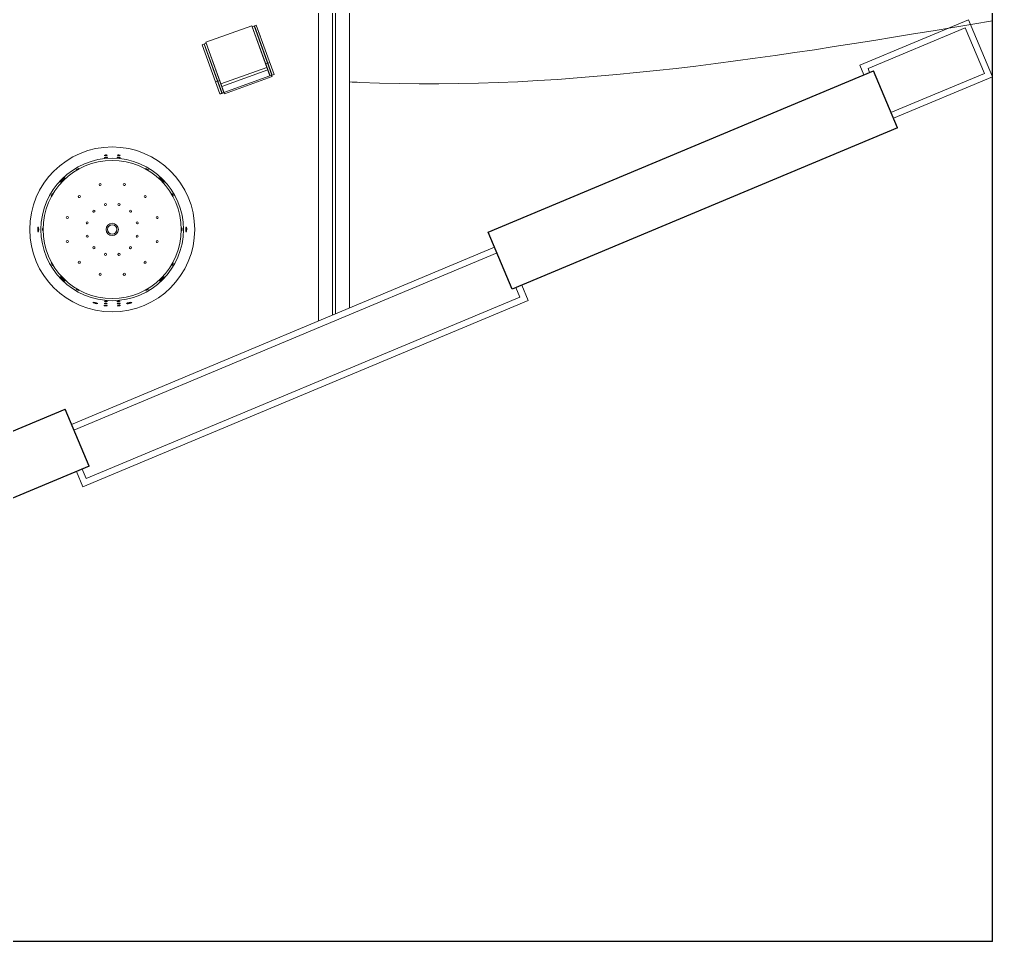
# Model space of a CAD drawing. Header units: millimetres. Extents: x 3468 to 20390, y -976 to 7887.
# Drawn here: x 10110 to 11054, y 5156 to 6050 of the extents above; entities that cross this region are included whole.
import ezdxf

# ---------------------------------------------------------------- set-up
doc = ezdxf.new("R2010")
doc.units = ezdxf.units.MM
for name, color, linetype, lineweight in [('A-FURN', 9, 'Continuous', 13), ('curve di livello', 6, 'Continuous', 9), ('MURO', 1, 'Continuous', 25), ('vetro', 140, 'Continuous', 15), ('Wall', 7, 'Continuous', 20)]:
    doc.layers.add(name, color=color, linetype=linetype, lineweight=lineweight)

msp = doc.modelspace()

# ---------------------------------------------------------------- linework, layer by layer
for p, q in [((11053.76, 6048.66), (11053.76, 6230.46)), ((11053.76, 5155.71), (11053.76, 6048.66)), ((11053.76, 5155.71), (9053.76, 5155.71))]:
    msp.add_line(p, q)
at = {"layer": 'A-FURN', "lineweight": 20}
for p, q in [((10335.54, 6043.9), (10291, 6027.87)), ((10353.04, 5995.28), (10335.54, 6043.9)), ((10339.84, 6044.3), (10336, 6042.92)), ((10336, 6042.92), (10353.19, 5995.17)), ((10337.87, 6043.59), (10355.06, 5995.85)), ((10337.97, 6043.63), (10355.16, 5995.88)), ((10339.84, 6044.3), (10343.84, 6033.2)), ((10339.84, 6044.3), (10357.03, 5996.55)), ((10291.27, 6026.82), (10287.43, 6025.44)), ((10287.43, 6025.44), (10304.63, 5977.65)), ((10289.3, 6026.11), (10306.49, 5978.36)), ((10289.4, 6026.14), (10306.6, 5978.36)), ((10291, 6027.87), (10308.51, 5979.25)), ((10291.27, 6026.82), (10308.9, 5977.86)), ((10305.48, 5987.35), (10350.11, 6003.42)), ((10350.11, 6003.42), (10305.48, 5987.35)), ((10352.92, 6008.27), (10348.89, 6006.81)), ((10350.99, 6000.98), (10306.35, 5984.92)), ((10308.51, 5979.25), (10353.04, 5995.28)), ((10308.9, 5977.86), (10355.17, 5994.51)), ((10353.19, 5995.17), (10355.06, 5995.85)), ((10355.17, 5994.51), (10354.73, 5995.73)), ((10355.16, 5995.88), (10357.03, 5996.55)), ((10304.35, 5990.78), (10300.42, 5989.36)), ((10304.62, 5977.69), (10306.49, 5978.36)), ((10305.31, 5977.85), (10304.63, 5977.65)), ((10306.14, 5978.17), (10305.31, 5977.85)), ((10306.49, 5978.36), (10306.14, 5978.17)), ((10306.59, 5978.4), (10308.46, 5979.07)), ((10307.28, 5978.56), (10306.6, 5978.36)), ((10308.11, 5978.88), (10307.28, 5978.56)), ((10308.46, 5979.07), (10308.11, 5978.88))]:
    msp.add_line(p, q, dxfattribs=at)
at = {"layer": 'A-FURN'}
for p, q in [((10193.98, 5916.61), (10193.98, 5916.62)), ((10206.38, 5916.61), (10206.38, 5916.62))]:
    msp.add_line(p, q, dxfattribs=at)
for radius in [80, 69.1, 67, 6, 4.5]:
    msp.add_circle((10200.14, 5846.29), radius, dxfattribs=at)
for points in [[(10193.7, 5918.49), (10193.57, 5918.5), (10192.36, 5918.32), (10192.34, 5918.07)], [(10192.34, 5918.07), (10192.39, 5917.7), (10195.34, 5917.96), (10195.33, 5918.33)], [(10192.71, 5916.1), (10192.71, 5916.1), (10192.65, 5916.07), (10192.65, 5916.07)], [(10193.89, 5916.36), (10193.54, 5916.33), (10193.05, 5916.24), (10192.71, 5916.1)], [(10193.08, 5918.4), (10193.58, 5918.4), (10194.05, 5918.44), (10194.54, 5918.52)], [(10193.27, 5916.27), (10193.75, 5916.26), (10194.26, 5916.31), (10194.73, 5916.4)], [(10195.33, 5918.33), (10195.26, 5918.6), (10193.88, 5918.52), (10193.7, 5918.49)], [(10195.23, 5916.35), (10194.83, 5916.42), (10194.3, 5916.42), (10193.89, 5916.36)], [(10195.34, 5916.32), (10195.34, 5916.32), (10195.23, 5916.35), (10195.23, 5916.35)], [(10195.29, 5916.02), (10195.36, 5916.05), (10195.51, 5916.1), (10195.52, 5916.19)], [(10195.4, 5916.3), (10195.4, 5916.3), (10195.34, 5916.32), (10195.34, 5916.32)], [(10195.45, 5916.27), (10195.45, 5916.27), (10195.4, 5916.3), (10195.4, 5916.3)], [(10195.49, 5916.25), (10195.49, 5916.25), (10195.45, 5916.27), (10195.45, 5916.27)], [(10195.52, 5916.19), (10195.52, 5916.19), (10195.49, 5916.25), (10195.49, 5916.25)], [(10204.86, 5916.25), (10204.86, 5916.25), (10204.83, 5916.19), (10204.83, 5916.19)], [(10204.83, 5916.19), (10204.85, 5916.1), (10204.99, 5916.05), (10205.06, 5916.02)], [(10204.9, 5916.27), (10204.9, 5916.27), (10204.86, 5916.25), (10204.86, 5916.25)], [(10204.95, 5916.3), (10204.95, 5916.3), (10204.9, 5916.27), (10204.9, 5916.27)], [(10205.02, 5916.32), (10205.02, 5916.32), (10204.95, 5916.3), (10204.95, 5916.3)], [(10205.02, 5918.33), (10205.01, 5917.96), (10207.96, 5917.7), (10208.01, 5918.07)], [(10206.65, 5918.49), (10206.48, 5918.52), (10205.1, 5918.6), (10205.02, 5918.33)], [(10205.12, 5916.35), (10205.12, 5916.35), (10205.02, 5916.32), (10205.02, 5916.32)], [(10206.46, 5916.36), (10206.06, 5916.42), (10205.53, 5916.42), (10205.12, 5916.35)], [(10205.62, 5916.4), (10206.09, 5916.31), (10206.6, 5916.26), (10207.08, 5916.27)], [(10205.81, 5918.52), (10206.31, 5918.44), (10206.77, 5918.4), (10207.27, 5918.4)], [(10207.64, 5916.1), (10207.31, 5916.24), (10206.82, 5916.33), (10206.46, 5916.36)], [(10208.01, 5918.07), (10207.99, 5918.32), (10206.79, 5918.5), (10206.65, 5918.49)], [(10207.7, 5916.07), (10207.7, 5916.07), (10207.64, 5916.1), (10207.64, 5916.1)], [(10192.54, 5915.98), (10192.54, 5915.98), (10192.52, 5915.94), (10192.52, 5915.94)], [(10192.52, 5915.94), (10192.52, 5915.94), (10192.52, 5915.94), (10192.52, 5915.94)], [(10192.52, 5915.94), (10192.55, 5915.86), (10192.64, 5915.84), (10192.7, 5915.82)], [(10192.56, 5916.01), (10192.56, 5916.01), (10192.54, 5915.98), (10192.54, 5915.98)], [(10192.6, 5916.04), (10192.6, 5916.04), (10192.56, 5916.01), (10192.56, 5916.01)], [(10192.65, 5916.07), (10192.65, 5916.07), (10192.6, 5916.04), (10192.6, 5916.04)], [(10192.7, 5915.82), (10193.11, 5915.74), (10193.53, 5915.75), (10193.94, 5915.79)], [(10193.94, 5915.79), (10194.37, 5915.82), (10194.88, 5915.87), (10195.29, 5916.02)], [(10205.06, 5916.02), (10205.47, 5915.87), (10205.98, 5915.82), (10206.42, 5915.79)], [(10206.42, 5915.79), (10206.83, 5915.75), (10207.24, 5915.74), (10207.65, 5915.82)], [(10207.65, 5915.82), (10207.71, 5915.84), (10207.8, 5915.86), (10207.83, 5915.94)], [(10207.75, 5916.04), (10207.75, 5916.04), (10207.7, 5916.07), (10207.7, 5916.07)], [(10207.79, 5916.01), (10207.79, 5916.01), (10207.75, 5916.04), (10207.75, 5916.04)], [(10207.81, 5915.98), (10207.81, 5915.98), (10207.79, 5916.01), (10207.79, 5916.01)], [(10207.83, 5915.94), (10207.83, 5915.94), (10207.81, 5915.98), (10207.81, 5915.98)], [(10207.83, 5915.94), (10207.83, 5915.94), (10207.83, 5915.94), (10207.83, 5915.94)], [(10165.27, 5904.07), (10165.22, 5904), (10165.13, 5903.93), (10165.16, 5903.84)], [(10165.16, 5903.84), (10165.39, 5903.54), (10167.9, 5905), (10167.76, 5905.34)], [(10166.22, 5904.8), (10165.93, 5904.62), (10165.49, 5904.34), (10165.27, 5904.07)], [(10165.69, 5904.46), (10166.14, 5904.66), (10166.56, 5904.9), (10166.96, 5905.19)], [(10167.76, 5905.34), (10167.6, 5905.56), (10166.34, 5904.9), (10166.22, 5904.8)], [(10232.59, 5905.34), (10232.45, 5905), (10234.96, 5903.54), (10235.19, 5903.84)], [(10234.13, 5904.8), (10234.01, 5904.9), (10232.75, 5905.56), (10232.59, 5905.34)], [(10233.39, 5905.19), (10233.79, 5904.9), (10234.21, 5904.66), (10234.66, 5904.46)], [(10235.08, 5904.07), (10234.87, 5904.34), (10234.43, 5904.62), (10234.13, 5904.8)], [(10235.19, 5903.84), (10235.22, 5903.93), (10235.13, 5904), (10235.08, 5904.07)], [(10149.77, 5892.37), (10149.77, 5892.31), (10149.76, 5892.24), (10149.82, 5892.21)], [(10149.78, 5892.44), (10149.78, 5892.44), (10149.77, 5892.37), (10149.77, 5892.37)], [(10149.81, 5892.53), (10149.81, 5892.53), (10149.78, 5892.44), (10149.78, 5892.44)], [(10149.84, 5892.64), (10149.84, 5892.64), (10149.81, 5892.53), (10149.81, 5892.53)], [(10149.82, 5892.21), (10150.32, 5891.71), (10154.72, 5896.1), (10154.2, 5896.6)], [(10149.83, 5892.6), (10151, 5893.21), (10153.21, 5895.42), (10153.81, 5896.58)], [(10149.89, 5892.75), (10149.89, 5892.75), (10149.84, 5892.64), (10149.84, 5892.64)], [(10151.56, 5894.9), (10150.96, 5894.29), (10150.27, 5893.53), (10149.89, 5892.75)], [(10154.2, 5896.6), (10153.71, 5896.9), (10151.82, 5895.2), (10151.56, 5894.9)], [(10246.15, 5896.6), (10245.63, 5896.1), (10250.04, 5891.71), (10250.54, 5892.21)], [(10248.79, 5894.9), (10248.53, 5895.2), (10246.65, 5896.9), (10246.15, 5896.6)], [(10246.55, 5896.58), (10247.14, 5895.42), (10249.36, 5893.21), (10250.52, 5892.6)], [(10250.46, 5892.75), (10250.08, 5893.53), (10249.4, 5894.29), (10248.79, 5894.9)], [(10250.51, 5892.64), (10250.51, 5892.64), (10250.46, 5892.75), (10250.46, 5892.75)], [(10250.54, 5892.53), (10250.54, 5892.53), (10250.51, 5892.64), (10250.51, 5892.64)], [(10250.57, 5892.44), (10250.57, 5892.44), (10250.54, 5892.53), (10250.54, 5892.53)], [(10250.54, 5892.21), (10250.59, 5892.24), (10250.58, 5892.31), (10250.58, 5892.37)], [(10250.58, 5892.37), (10250.58, 5892.37), (10250.57, 5892.44), (10250.57, 5892.44)], [(10141.04, 5878.9), (10141.04, 5878.9), (10141.03, 5878.83), (10141.03, 5878.83)], [(10141.03, 5878.83), (10141.03, 5878.83), (10141.03, 5878.77), (10141.03, 5878.77)], [(10141.03, 5878.77), (10141.03, 5878.77), (10141.03, 5878.72), (10141.03, 5878.72)], [(10141.03, 5878.72), (10141.03, 5878.72), (10141.04, 5878.68), (10141.04, 5878.68)], [(10141.5, 5880.01), (10141.32, 5879.67), (10141.13, 5879.28), (10141.04, 5878.9)], [(10141.04, 5878.68), (10141.04, 5878.68), (10141.05, 5878.66), (10141.05, 5878.66)], [(10141.05, 5878.66), (10141.05, 5878.66), (10141.07, 5878.65), (10141.07, 5878.65)], [(10141.07, 5878.65), (10141.15, 5878.62), (10141.2, 5878.69), (10141.27, 5878.73)], [(10141.22, 5879.44), (10141.49, 5879.82), (10141.76, 5880.29), (10141.96, 5880.72)], [(10141.27, 5878.73), (10141.55, 5878.98), (10141.8, 5879.4), (10142.01, 5879.72)], [(10142.57, 5881.25), (10142.29, 5881.32), (10141.6, 5880.18), (10141.5, 5880.01)], [(10142.01, 5879.72), (10142.07, 5879.8), (10142.79, 5881.12), (10142.57, 5881.25)], [(10257.78, 5881.25), (10257.56, 5881.12), (10258.28, 5879.8), (10258.34, 5879.72)], [(10258.85, 5880.01), (10258.76, 5880.18), (10258.06, 5881.32), (10257.78, 5881.25)], [(10258.34, 5879.72), (10258.55, 5879.4), (10258.8, 5878.98), (10259.09, 5878.73)], [(10258.4, 5880.72), (10258.59, 5880.29), (10258.86, 5879.82), (10259.13, 5879.44)], [(10259.31, 5878.9), (10259.22, 5879.28), (10259.03, 5879.67), (10258.85, 5880.01)], [(10259.09, 5878.73), (10259.15, 5878.69), (10259.2, 5878.62), (10259.28, 5878.65)], [(10259.28, 5878.65), (10259.28, 5878.65), (10259.3, 5878.66), (10259.3, 5878.66)], [(10259.3, 5878.66), (10259.3, 5878.66), (10259.31, 5878.68), (10259.31, 5878.68)], [(10259.32, 5878.83), (10259.32, 5878.83), (10259.31, 5878.9), (10259.31, 5878.9)], [(10259.31, 5878.68), (10259.31, 5878.68), (10259.32, 5878.72), (10259.32, 5878.72)], [(10259.33, 5878.77), (10259.33, 5878.77), (10259.32, 5878.83), (10259.32, 5878.83)], [(10259.32, 5878.72), (10259.32, 5878.72), (10259.33, 5878.77), (10259.33, 5878.77)], [(10128.45, 5848.78), (10127.99, 5848.69), (10127.89, 5846.44), (10127.92, 5846.14)], [(10127.92, 5846.14), (10127.9, 5845.89), (10128.03, 5843.83), (10128.45, 5843.78)], [(10128.18, 5844.15), (10128.47, 5845.54), (10128.46, 5847.02), (10128.18, 5848.41)], [(10128.45, 5843.78), (10129.03, 5843.79), (10129.04, 5848.75), (10128.45, 5848.78)], [(10132.8, 5847.78), (10132.53, 5847.74), (10132.48, 5846.34), (10132.49, 5846.18)], [(10132.49, 5846.18), (10132.49, 5846.02), (10132.54, 5844.85), (10132.8, 5844.78)], [(10132.54, 5845.55), (10132.58, 5846.07), (10132.58, 5846.49), (10132.54, 5847.01)], [(10132.83, 5847.78), (10132.83, 5847.78), (10132.8, 5847.78), (10132.8, 5847.78)], [(10132.8, 5844.78), (10132.8, 5844.78), (10132.83, 5844.79), (10132.83, 5844.79)], [(10132.85, 5847.76), (10132.85, 5847.76), (10132.83, 5847.78), (10132.83, 5847.78)], [(10132.83, 5844.79), (10132.83, 5844.79), (10132.85, 5844.81), (10132.85, 5844.81)], [(10132.88, 5847.72), (10132.88, 5847.72), (10132.85, 5847.76), (10132.85, 5847.76)], [(10132.85, 5844.81), (10132.85, 5844.81), (10132.88, 5844.84), (10132.88, 5844.84)], [(10132.91, 5847.67), (10132.91, 5847.67), (10132.88, 5847.72), (10132.88, 5847.72)], [(10132.88, 5844.84), (10132.88, 5844.84), (10132.91, 5844.89), (10132.91, 5844.89)], [(10132.93, 5847.61), (10132.93, 5847.61), (10132.91, 5847.67), (10132.91, 5847.67)], [(10132.91, 5844.89), (10132.91, 5844.89), (10132.93, 5844.95), (10132.93, 5844.95)], [(10132.96, 5847.54), (10132.96, 5847.54), (10132.93, 5847.61), (10132.93, 5847.61)], [(10132.93, 5844.95), (10133.05, 5845.27), (10133.07, 5845.85), (10133.07, 5846.18)], [(10133.07, 5846.18), (10133.08, 5846.64), (10133.06, 5847.1), (10132.96, 5847.54)], [(10267.39, 5847.54), (10267.29, 5847.1), (10267.27, 5846.64), (10267.28, 5846.18)], [(10267.28, 5846.18), (10267.29, 5845.85), (10267.3, 5845.27), (10267.42, 5844.95)], [(10267.42, 5847.61), (10267.42, 5847.61), (10267.39, 5847.54), (10267.39, 5847.54)], [(10267.45, 5847.67), (10267.45, 5847.67), (10267.42, 5847.61), (10267.42, 5847.61)], [(10267.42, 5844.95), (10267.42, 5844.95), (10267.45, 5844.89), (10267.45, 5844.89)], [(10267.47, 5847.72), (10267.47, 5847.72), (10267.45, 5847.67), (10267.45, 5847.67)], [(10267.45, 5844.89), (10267.45, 5844.89), (10267.47, 5844.84), (10267.47, 5844.84)], [(10267.5, 5847.76), (10267.5, 5847.76), (10267.47, 5847.72), (10267.47, 5847.72)], [(10267.47, 5844.84), (10267.47, 5844.84), (10267.5, 5844.81), (10267.5, 5844.81)], [(10267.52, 5847.78), (10267.52, 5847.78), (10267.5, 5847.76), (10267.5, 5847.76)], [(10267.5, 5844.81), (10267.5, 5844.81), (10267.52, 5844.79), (10267.52, 5844.79)], [(10267.55, 5847.78), (10267.55, 5847.78), (10267.52, 5847.78), (10267.52, 5847.78)], [(10267.52, 5844.79), (10267.52, 5844.79), (10267.55, 5844.78), (10267.55, 5844.78)], [(10267.86, 5846.18), (10267.88, 5846.34), (10267.83, 5847.74), (10267.55, 5847.78)], [(10267.55, 5844.78), (10267.81, 5844.85), (10267.86, 5846.02), (10267.86, 5846.18)], [(10267.82, 5847.01), (10267.78, 5846.49), (10267.78, 5846.07), (10267.82, 5845.55)], [(10271.9, 5848.78), (10271.31, 5848.75), (10271.32, 5843.79), (10271.9, 5843.78)], [(10272.17, 5848.41), (10271.89, 5847.02), (10271.88, 5845.54), (10272.17, 5844.15)], [(10272.43, 5846.14), (10272.47, 5846.44), (10272.36, 5848.69), (10271.9, 5848.78)], [(10271.9, 5843.78), (10272.32, 5843.83), (10272.45, 5845.89), (10272.43, 5846.14)], [(10183.43, 5828.59), (10183.44, 5828.33), (10183.33, 5828.08), (10183.14, 5827.89)], [(10217.21, 5827.89), (10217.02, 5828.08), (10216.92, 5828.33), (10216.92, 5828.59)], [(10141.07, 5813.92), (10140.77, 5813.63), (10142.16, 5811.2), (10142.57, 5811.32)], [(10142.57, 5811.32), (10142.87, 5811.53), (10141.41, 5814.07), (10141.07, 5813.92)], [(10141.96, 5811.85), (10141.76, 5812.29), (10141.49, 5812.73), (10141.22, 5813.12)], [(10259.28, 5813.92), (10258.94, 5814.07), (10257.48, 5811.53), (10257.78, 5811.32)], [(10257.78, 5811.32), (10258.19, 5811.2), (10259.59, 5813.63), (10259.28, 5813.92)], [(10259.13, 5813.12), (10258.87, 5812.73), (10258.59, 5812.29), (10258.4, 5811.85)], [(10149.82, 5800.36), (10149.47, 5799.94), (10151.24, 5797.92), (10151.5, 5797.72)], [(10152.3, 5798.62), (10152.15, 5798.8), (10150.19, 5800.68), (10149.82, 5800.36)], [(10152, 5798.2), (10151.34, 5798.83), (10150.64, 5799.54), (10149.83, 5799.97)], [(10151.5, 5797.72), (10151.7, 5797.45), (10153.78, 5795.63), (10154.2, 5795.97)], [(10153.81, 5795.99), (10153.42, 5796.75), (10152.59, 5797.61), (10152, 5798.2)], [(10154.2, 5795.97), (10154.57, 5796.33), (10152.46, 5798.5), (10152.3, 5798.62)], [(10248.05, 5798.62), (10247.9, 5798.5), (10245.78, 5796.33), (10246.15, 5795.97)], [(10246.15, 5795.97), (10246.58, 5795.63), (10248.65, 5797.45), (10248.85, 5797.72)], [(10248.36, 5798.2), (10247.76, 5797.61), (10246.93, 5796.75), (10246.55, 5795.99)], [(10250.54, 5800.36), (10250.17, 5800.68), (10248.2, 5798.8), (10248.05, 5798.62)], [(10250.52, 5799.97), (10249.71, 5799.54), (10249.01, 5798.83), (10248.36, 5798.2)], [(10248.85, 5797.72), (10249.11, 5797.92), (10250.88, 5799.94), (10250.54, 5800.36)], [(10165.16, 5788.73), (10165.06, 5788.32), (10167.45, 5786.94), (10167.76, 5787.22)], [(10167.76, 5787.22), (10167.91, 5787.57), (10165.39, 5789.02), (10165.16, 5788.73)], [(10166.96, 5787.38), (10166.61, 5787.64), (10166.1, 5787.93), (10165.69, 5788.11)], [(10235.19, 5788.73), (10234.97, 5789.02), (10232.44, 5787.57), (10232.59, 5787.22)], [(10232.59, 5787.22), (10232.9, 5786.94), (10235.29, 5788.32), (10235.19, 5788.73)], [(10234.66, 5788.11), (10234.25, 5787.93), (10233.75, 5787.64), (10233.39, 5787.38)], [(10183.69, 5775.47), (10183.49, 5775.53), (10181.4, 5775.97), (10181.23, 5775.59)], [(10181.23, 5775.59), (10181.26, 5774.86), (10185.78, 5773.82), (10186.11, 5774.46)], [(10183.54, 5774.98), (10182.97, 5775.12), (10182.13, 5775.26), (10181.54, 5775.24)], [(10185.69, 5774.29), (10185.01, 5774.62), (10184.27, 5774.81), (10183.54, 5774.98)], [(10186.11, 5774.46), (10186.15, 5774.89), (10183.91, 5775.43), (10183.69, 5775.47)], [(10195.33, 5774.24), (10195.33, 5774.6), (10192.4, 5774.86), (10192.34, 5774.5)], [(10192.77, 5776.76), (10192.66, 5776.73), (10192.58, 5776.74), (10192.52, 5776.63)], [(10192.52, 5776.63), (10192.59, 5776.22), (10195.37, 5775.97), (10195.52, 5776.37)], [(10194.15, 5776.77), (10193.71, 5776.8), (10193.2, 5776.85), (10192.77, 5776.76)], [(10194.73, 5776.17), (10194.23, 5776.27), (10193.78, 5776.29), (10193.27, 5776.3)], [(10195.37, 5776.51), (10194.98, 5776.67), (10194.56, 5776.71), (10194.15, 5776.77)], [(10195.42, 5776.49), (10195.42, 5776.49), (10195.37, 5776.51), (10195.37, 5776.51)], [(10195.47, 5776.45), (10195.47, 5776.45), (10195.42, 5776.49), (10195.42, 5776.49)], [(10195.5, 5776.43), (10195.5, 5776.43), (10195.47, 5776.45), (10195.47, 5776.45)], [(10195.51, 5776.4), (10195.51, 5776.4), (10195.5, 5776.43), (10195.5, 5776.43)], [(10195.52, 5776.37), (10195.52, 5776.37), (10195.51, 5776.4), (10195.51, 5776.4)], [(10204.96, 5776.54), (10204.88, 5776.5), (10204.75, 5776.47), (10204.73, 5776.37)], [(10204.73, 5776.37), (10204.78, 5776.26), (10204.93, 5776.24), (10205.03, 5776.22)], [(10207.91, 5774.5), (10207.85, 5774.86), (10204.94, 5774.6), (10204.92, 5774.24)], [(10206.32, 5776.78), (10205.89, 5776.75), (10205.37, 5776.68), (10204.96, 5776.54)], [(10205.03, 5776.22), (10205.39, 5776.14), (10205.99, 5776.16), (10206.36, 5776.2)], [(10206.98, 5776.3), (10206.47, 5776.29), (10206.03, 5776.27), (10205.52, 5776.17)], [(10207.55, 5776.74), (10207.14, 5776.83), (10206.73, 5776.8), (10206.32, 5776.78)], [(10206.36, 5776.2), (10206.51, 5776.21), (10207.7, 5776.37), (10207.73, 5776.63)], [(10207.73, 5776.63), (10207.68, 5776.71), (10207.64, 5776.72), (10207.55, 5776.74)], [(10219.02, 5775.59), (10218.82, 5776.14), (10214.08, 5775.05), (10214.14, 5774.46)], [(10214.14, 5774.46), (10214.31, 5774.03), (10216.57, 5774.43), (10216.84, 5774.54)], [(10216.48, 5774.93), (10215.83, 5774.78), (10215.17, 5774.58), (10214.56, 5774.29)], [(10218.72, 5775.24), (10218.02, 5775.27), (10217.16, 5775.08), (10216.48, 5774.93)], [(10216.84, 5774.54), (10217.09, 5774.58), (10219.06, 5775.16), (10219.02, 5775.59)], [(10192.18, 5772.58), (10192.18, 5772.58), (10192.17, 5772.56), (10192.17, 5772.56)], [(10192.17, 5772.56), (10192.17, 5772.56), (10192.17, 5772.53), (10192.17, 5772.53)], [(10192.17, 5772.53), (10192.17, 5772.53), (10192.19, 5772.5), (10192.19, 5772.5)], [(10192.2, 5772.61), (10192.2, 5772.61), (10192.18, 5772.58), (10192.18, 5772.58)], [(10192.19, 5772.5), (10192.19, 5772.5), (10192.22, 5772.47), (10192.22, 5772.47)], [(10192.23, 5772.64), (10192.23, 5772.64), (10192.2, 5772.61), (10192.2, 5772.61)], [(10192.22, 5772.47), (10192.22, 5772.47), (10192.27, 5772.44), (10192.27, 5772.44)], [(10192.28, 5772.65), (10192.28, 5772.65), (10192.23, 5772.64), (10192.23, 5772.64)], [(10192.27, 5772.44), (10192.27, 5772.44), (10192.32, 5772.41), (10192.32, 5772.41)], [(10192.34, 5772.67), (10192.34, 5772.67), (10192.28, 5772.65), (10192.28, 5772.65)], [(10192.32, 5772.41), (10192.32, 5772.41), (10192.42, 5772.36), (10192.42, 5772.36)], [(10192.34, 5774.5), (10192.35, 5774.22), (10193.76, 5774.05), (10193.91, 5774.05)], [(10192.42, 5772.69), (10192.42, 5772.69), (10192.34, 5772.67), (10192.34, 5772.67)], [(10193.79, 5772.69), (10193.37, 5772.73), (10192.84, 5772.77), (10192.42, 5772.69)], [(10192.42, 5772.36), (10192.83, 5772.21), (10193.31, 5772.14), (10193.74, 5772.11)], [(10194.38, 5772.1), (10193.92, 5772.18), (10193.37, 5772.24), (10192.91, 5772.23)], [(10194.54, 5774.04), (10194.09, 5774.12), (10193.54, 5774.18), (10193.08, 5774.16)], [(10193.74, 5772.11), (10194.13, 5772.09), (10194.57, 5772.08), (10194.95, 5772.17)], [(10195.01, 5772.44), (10194.66, 5772.59), (10194.17, 5772.65), (10193.79, 5772.69)], [(10193.91, 5774.05), (10194.3, 5774.03), (10194.74, 5774.02), (10195.12, 5774.1)], [(10194.95, 5772.17), (10194.95, 5772.17), (10195.02, 5772.19), (10195.02, 5772.19)], [(10195.06, 5772.41), (10195.06, 5772.41), (10195.01, 5772.44), (10195.01, 5772.44)], [(10195.02, 5772.19), (10195.02, 5772.19), (10195.07, 5772.21), (10195.07, 5772.21)], [(10195.11, 5772.38), (10195.11, 5772.38), (10195.06, 5772.41), (10195.06, 5772.41)], [(10195.07, 5772.21), (10195.07, 5772.21), (10195.11, 5772.24), (10195.11, 5772.24)], [(10195.14, 5772.36), (10195.14, 5772.36), (10195.11, 5772.38), (10195.11, 5772.38)], [(10195.11, 5772.24), (10195.11, 5772.24), (10195.14, 5772.26), (10195.14, 5772.26)], [(10195.12, 5774.1), (10195.12, 5774.1), (10195.19, 5774.13), (10195.19, 5774.13)], [(10195.16, 5772.33), (10195.16, 5772.33), (10195.14, 5772.36), (10195.14, 5772.36)], [(10195.14, 5772.26), (10195.14, 5772.26), (10195.16, 5772.29), (10195.16, 5772.29)], [(10195.16, 5772.3), (10195.16, 5772.3), (10195.16, 5772.33), (10195.16, 5772.33)], [(10195.16, 5772.29), (10195.16, 5772.29), (10195.16, 5772.3), (10195.16, 5772.3)], [(10195.19, 5774.13), (10195.19, 5774.13), (10195.24, 5774.15), (10195.24, 5774.15)], [(10195.24, 5774.15), (10195.24, 5774.15), (10195.28, 5774.17), (10195.28, 5774.17)], [(10195.28, 5774.17), (10195.28, 5774.17), (10195.31, 5774.19), (10195.31, 5774.19)], [(10195.31, 5774.19), (10195.31, 5774.19), (10195.33, 5774.22), (10195.33, 5774.22)], [(10195.33, 5774.22), (10195.33, 5774.22), (10195.33, 5774.24), (10195.33, 5774.24)], [(10204.92, 5774.24), (10205.02, 5773.84), (10207.87, 5774.08), (10207.91, 5774.5)], [(10208.08, 5772.56), (10208.04, 5772.92), (10205.07, 5772.67), (10205.1, 5772.3)], [(10208.08, 5772.56), (10208.04, 5772.92), (10205.07, 5772.67), (10205.1, 5772.3)], [(10205.1, 5772.3), (10205.1, 5772.3), (10205.1, 5772.27), (10205.1, 5772.27)], [(10205.1, 5772.27), (10205.1, 5772.27), (10205.12, 5772.24), (10205.12, 5772.24)], [(10205.12, 5772.24), (10205.12, 5772.24), (10205.16, 5772.22), (10205.16, 5772.22)], [(10205.16, 5772.22), (10205.16, 5772.22), (10205.2, 5772.2), (10205.2, 5772.2)], [(10205.2, 5772.2), (10205.2, 5772.2), (10205.26, 5772.17), (10205.26, 5772.17)], [(10205.26, 5772.17), (10205.26, 5772.17), (10205.38, 5772.15), (10205.38, 5772.15)], [(10205.38, 5772.15), (10205.78, 5772.07), (10206.31, 5772.09), (10206.72, 5772.13)], [(10207.17, 5774.16), (10206.71, 5774.18), (10206.17, 5774.11), (10205.71, 5774.04)], [(10207.35, 5772.23), (10206.88, 5772.24), (10206.33, 5772.18), (10205.88, 5772.1)], [(10206.72, 5772.13), (10206.85, 5772.14), (10208.08, 5772.3), (10208.08, 5772.56)]]:
    msp.add_open_spline(points, degree=3, dxfattribs=at)
for points, knots in [([(10187.5, 5889.54), (10187.48, 5889.62), (10187.46, 5889.7), (10187.46, 5889.8), (10187.46, 5890.35), (10187.91, 5890.79), (10188.47, 5890.79), (10189.02, 5890.79), (10189.47, 5890.35), (10189.47, 5889.8), (10189.47, 5889.24), (10189.02, 5888.79), (10188.47, 5888.79), (10188.01, 5888.79), (10187.61, 5889.1), (10187.5, 5889.54)], [0, 0, 0, 0, 1, 1, 1, 2, 2, 2, 3, 3, 3, 4, 4, 4, 5, 5, 5, 5]), ([(10212.85, 5889.54), (10212.74, 5889.1), (10212.34, 5888.79), (10211.89, 5888.79), (10211.33, 5888.79), (10210.89, 5889.24), (10210.89, 5889.8), (10210.89, 5890.35), (10211.33, 5890.79), (10211.89, 5890.79), (10212.44, 5890.79), (10212.89, 5890.35), (10212.89, 5889.8), (10212.89, 5889.7), (10212.88, 5889.62), (10212.85, 5889.54)], [0, 0, 0, 0, 1, 1, 1, 2, 2, 2, 3, 3, 3, 4, 4, 4, 5, 5, 5, 5]), ([(10167.57, 5877.42), (10167.38, 5877.61), (10167.27, 5877.87), (10167.27, 5878.14), (10167.27, 5878.69), (10167.72, 5879.13), (10168.27, 5879.13), (10168.82, 5879.13), (10169.28, 5878.69), (10169.28, 5878.14), (10169.28, 5877.58), (10168.82, 5877.14), (10168.27, 5877.14), (10168.01, 5877.14), (10167.76, 5877.24), (10167.57, 5877.42)], [0, 0, 0, 0, 1, 1, 1, 2, 2, 2, 3, 3, 3, 4, 4, 4, 5, 5, 5, 5]), ([(10232.78, 5877.42), (10232.59, 5877.24), (10232.35, 5877.14), (10232.08, 5877.14), (10231.53, 5877.14), (10231.07, 5877.58), (10231.07, 5878.14), (10231.07, 5878.69), (10231.53, 5879.13), (10232.08, 5879.13), (10232.63, 5879.13), (10233.08, 5878.69), (10233.08, 5878.14), (10233.08, 5877.87), (10232.97, 5877.61), (10232.78, 5877.42)], [0, 0, 0, 0, 1, 1, 1, 2, 2, 2, 3, 3, 3, 4, 4, 4, 5, 5, 5, 5]), ([(10192.68, 5870.2), (10192.66, 5870.28), (10192.64, 5870.37), (10192.64, 5870.46), (10192.64, 5871.01), (10193.1, 5871.45), (10193.65, 5871.45), (10194.2, 5871.45), (10194.65, 5871.01), (10194.65, 5870.46), (10194.65, 5869.9), (10194.2, 5869.46), (10193.65, 5869.46), (10193.2, 5869.46), (10192.8, 5869.76), (10192.68, 5870.2)], [0, 0, 0, 0, 1, 1, 1, 2, 2, 2, 3, 3, 3, 4, 4, 4, 5, 5, 5, 5]), ([(10207.67, 5870.2), (10207.56, 5869.76), (10207.16, 5869.46), (10206.7, 5869.46), (10206.15, 5869.46), (10205.7, 5869.9), (10205.7, 5870.46), (10205.7, 5871.01), (10206.15, 5871.45), (10206.7, 5871.45), (10207.26, 5871.45), (10207.71, 5871.01), (10207.71, 5870.46), (10207.71, 5870.37), (10207.69, 5870.28), (10207.67, 5870.2)], [0, 0, 0, 0, 1, 1, 1, 2, 2, 2, 3, 3, 3, 4, 4, 4, 5, 5, 5, 5]), ([(10181.72, 5863.27), (10181.54, 5863.46), (10181.43, 5863.71), (10181.43, 5863.98), (10181.43, 5864.53), (10181.88, 5864.98), (10182.43, 5864.98), (10182.98, 5864.98), (10183.43, 5864.53), (10183.43, 5863.98), (10183.43, 5863.43), (10182.98, 5862.98), (10182.43, 5862.98), (10182.16, 5862.98), (10181.91, 5863.09), (10181.72, 5863.27)], [0, 0, 0, 0, 1, 1, 1, 2, 2, 2, 3, 3, 3, 4, 4, 4, 5, 5, 5, 5]), ([(10218.63, 5863.27), (10218.45, 5863.09), (10218.19, 5862.98), (10217.92, 5862.98), (10217.37, 5862.98), (10216.92, 5863.43), (10216.92, 5863.98), (10216.92, 5864.53), (10217.37, 5864.98), (10217.92, 5864.98), (10218.48, 5864.98), (10218.92, 5864.53), (10218.92, 5863.98), (10218.92, 5863.71), (10218.82, 5863.46), (10218.63, 5863.27)], [0, 0, 0, 0, 1, 1, 1, 2, 2, 2, 3, 3, 3, 4, 4, 4, 5, 5, 5, 5]), ([(10156.35, 5856.98), (10155.92, 5857.09), (10155.61, 5857.49), (10155.61, 5857.95), (10155.61, 5858.5), (10156.07, 5858.95), (10156.62, 5858.95), (10157.17, 5858.95), (10157.62, 5858.5), (10157.62, 5857.95), (10157.62, 5857.4), (10157.17, 5856.94), (10156.62, 5856.94), (10156.53, 5856.94), (10156.44, 5856.96), (10156.35, 5856.98)], [0, 0, 0, 0, 1, 1, 1, 2, 2, 2, 3, 3, 3, 4, 4, 4, 5, 5, 5, 5]), ([(10175.69, 5851.8), (10175.26, 5851.91), (10174.95, 5852.31), (10174.95, 5852.76), (10174.95, 5853.32), (10175.4, 5853.76), (10175.95, 5853.76), (10176.5, 5853.76), (10176.95, 5853.32), (10176.95, 5852.76), (10176.95, 5852.21), (10176.5, 5851.76), (10175.95, 5851.76), (10175.87, 5851.76), (10175.78, 5851.77), (10175.69, 5851.8)], [0, 0, 0, 0, 1, 1, 1, 2, 2, 2, 3, 3, 3, 4, 4, 4, 5, 5, 5, 5]), ([(10224.66, 5851.8), (10224.57, 5851.77), (10224.48, 5851.76), (10224.4, 5851.76), (10223.85, 5851.76), (10223.4, 5852.21), (10223.4, 5852.76), (10223.4, 5853.32), (10223.85, 5853.76), (10224.4, 5853.76), (10224.95, 5853.76), (10225.4, 5853.32), (10225.4, 5852.76), (10225.4, 5852.31), (10225.1, 5851.91), (10224.66, 5851.8)], [0, 0, 0, 0, 1, 1, 1, 2, 2, 2, 3, 3, 3, 4, 4, 4, 5, 5, 5, 5]), ([(10244, 5856.98), (10243.91, 5856.96), (10243.82, 5856.94), (10243.73, 5856.94), (10243.18, 5856.94), (10242.73, 5857.4), (10242.73, 5857.95), (10242.73, 5858.5), (10243.18, 5858.95), (10243.73, 5858.95), (10244.28, 5858.95), (10244.74, 5858.5), (10244.74, 5857.95), (10244.74, 5857.49), (10244.43, 5857.09), (10244, 5856.98)], [0, 0, 0, 0, 1, 1, 1, 2, 2, 2, 3, 3, 3, 4, 4, 4, 5, 5, 5, 5]), ([(10176.21, 5838.84), (10176.13, 5838.82), (10176.04, 5838.81), (10175.95, 5838.81), (10175.4, 5838.81), (10174.95, 5839.26), (10174.95, 5839.81), (10174.95, 5840.36), (10175.4, 5840.81), (10175.95, 5840.81), (10176.5, 5840.81), (10176.95, 5840.36), (10176.95, 5839.81), (10176.95, 5839.36), (10176.65, 5838.96), (10176.21, 5838.84)], [0, 0, 0, 0, 1, 1, 1, 2, 2, 2, 3, 3, 3, 4, 4, 4, 5, 5, 5, 5]), ([(10224.14, 5838.84), (10223.7, 5838.96), (10223.4, 5839.36), (10223.4, 5839.81), (10223.4, 5840.36), (10223.85, 5840.81), (10224.4, 5840.81), (10224.95, 5840.81), (10225.4, 5840.36), (10225.4, 5839.81), (10225.4, 5839.26), (10224.95, 5838.81), (10224.4, 5838.81), (10224.31, 5838.81), (10224.23, 5838.82), (10224.14, 5838.84)], [0, 0, 0, 0, 1, 1, 1, 2, 2, 2, 3, 3, 3, 4, 4, 4, 5, 5, 5, 5]), ([(10156.88, 5833.66), (10156.79, 5833.64), (10156.7, 5833.63), (10156.62, 5833.63), (10156.07, 5833.63), (10155.61, 5834.08), (10155.61, 5834.63), (10155.61, 5835.18), (10156.07, 5835.63), (10156.62, 5835.63), (10157.17, 5835.63), (10157.62, 5835.18), (10157.62, 5834.63), (10157.62, 5834.17), (10157.32, 5833.78), (10156.88, 5833.66)], [0, 0, 0, 0, 1, 1, 1, 2, 2, 2, 3, 3, 3, 4, 4, 4, 5, 5, 5, 5]), ([(10243.48, 5833.66), (10243.04, 5833.78), (10242.73, 5834.17), (10242.73, 5834.63), (10242.73, 5835.18), (10243.18, 5835.63), (10243.73, 5835.63), (10244.28, 5835.63), (10244.74, 5835.18), (10244.74, 5834.63), (10244.74, 5834.08), (10244.28, 5833.63), (10243.73, 5833.63), (10243.65, 5833.63), (10243.56, 5833.64), (10243.48, 5833.66)], [0, 0, 0, 0, 1, 1, 1, 2, 2, 2, 3, 3, 3, 4, 4, 4, 5, 5, 5, 5]), ([(10183.14, 5827.89), (10182.95, 5827.7), (10182.69, 5827.59), (10182.43, 5827.59), (10181.88, 5827.59), (10181.43, 5828.04), (10181.43, 5828.59), (10181.43, 5829.15), (10181.88, 5829.6), (10182.43, 5829.6), (10182.98, 5829.6), (10183.43, 5829.15), (10183.43, 5828.59)], [0, 0, 0, 0, 1, 1, 1, 2, 2, 2, 3, 3, 3, 4, 4, 4, 4]), ([(10194.62, 5821.86), (10194.5, 5821.42), (10194.1, 5821.11), (10193.65, 5821.11), (10193.1, 5821.11), (10192.64, 5821.56), (10192.64, 5822.11), (10192.64, 5822.67), (10193.1, 5823.12), (10193.65, 5823.12), (10194.2, 5823.12), (10194.65, 5822.67), (10194.65, 5822.11), (10194.65, 5822.03), (10194.64, 5821.94), (10194.62, 5821.86)], [0, 0, 0, 0, 1, 1, 1, 2, 2, 2, 3, 3, 3, 4, 4, 4, 5, 5, 5, 5]), ([(10205.73, 5821.86), (10205.71, 5821.94), (10205.7, 5822.03), (10205.7, 5822.11), (10205.7, 5822.67), (10206.15, 5823.12), (10206.7, 5823.12), (10207.26, 5823.12), (10207.71, 5822.67), (10207.71, 5822.11), (10207.71, 5821.56), (10207.26, 5821.11), (10206.7, 5821.11), (10206.25, 5821.11), (10205.86, 5821.42), (10205.73, 5821.86)], [0, 0, 0, 0, 1, 1, 1, 2, 2, 2, 3, 3, 3, 4, 4, 4, 5, 5, 5, 5]), ([(10216.92, 5828.59), (10216.92, 5829.15), (10217.37, 5829.6), (10217.92, 5829.6), (10218.48, 5829.6), (10218.92, 5829.15), (10218.92, 5828.59), (10218.92, 5828.04), (10218.48, 5827.59), (10217.92, 5827.59), (10217.66, 5827.59), (10217.4, 5827.7), (10217.21, 5827.89)], [1, 1, 1, 1, 2, 2, 2, 3, 3, 3, 4, 4, 4, 5, 5, 5, 5]), ([(10168.98, 5813.73), (10168.79, 5813.54), (10168.54, 5813.43), (10168.27, 5813.43), (10167.72, 5813.43), (10167.27, 5813.88), (10167.27, 5814.44), (10167.27, 5814.99), (10167.72, 5815.44), (10168.27, 5815.44), (10168.82, 5815.44), (10169.28, 5814.99), (10169.28, 5814.44), (10169.28, 5814.18), (10169.17, 5813.92), (10168.98, 5813.73)], [0, 0, 0, 0, 1, 1, 1, 2, 2, 2, 3, 3, 3, 4, 4, 4, 5, 5, 5, 5]), ([(10231.37, 5813.73), (10231.18, 5813.92), (10231.07, 5814.18), (10231.07, 5814.44), (10231.07, 5814.99), (10231.53, 5815.44), (10232.08, 5815.44), (10232.63, 5815.44), (10233.08, 5814.99), (10233.08, 5814.44), (10233.08, 5813.88), (10232.63, 5813.43), (10232.08, 5813.43), (10231.82, 5813.43), (10231.56, 5813.54), (10231.37, 5813.73)], [0, 0, 0, 0, 1, 1, 1, 2, 2, 2, 3, 3, 3, 4, 4, 4, 5, 5, 5, 5]), ([(10189.43, 5802.52), (10189.31, 5802.08), (10188.92, 5801.78), (10188.47, 5801.78), (10187.91, 5801.78), (10187.46, 5802.23), (10187.46, 5802.78), (10187.46, 5803.33), (10187.91, 5803.78), (10188.47, 5803.78), (10189.02, 5803.78), (10189.47, 5803.33), (10189.47, 5802.78), (10189.47, 5802.69), (10189.45, 5802.61), (10189.43, 5802.52)], [0, 0, 0, 0, 1, 1, 1, 2, 2, 2, 3, 3, 3, 4, 4, 4, 5, 5, 5, 5]), ([(10210.92, 5802.52), (10210.9, 5802.61), (10210.89, 5802.69), (10210.89, 5802.78), (10210.89, 5803.33), (10211.33, 5803.78), (10211.89, 5803.78), (10212.44, 5803.78), (10212.89, 5803.33), (10212.89, 5802.78), (10212.89, 5802.23), (10212.44, 5801.78), (10211.89, 5801.78), (10211.43, 5801.78), (10211.04, 5802.08), (10210.92, 5802.52)], [0, 0, 0, 0, 1, 1, 1, 2, 2, 2, 3, 3, 3, 4, 4, 4, 5, 5, 5, 5])]:
    msp.add_open_spline(points, degree=3, knots=knots, dxfattribs=at)
at = {"layer": 'curve di livello'}
msp.add_open_spline([(11053.76, 6048.66), (10849.21, 6014.26), (10641.33, 5979.31), (10433.53, 5989.2), (10430.2, 5989.37)], degree=3, knots=[0, 0, 0, 0, 616.486041, 626.504857, 626.504857, 626.504857, 626.504857], dxfattribs=at)
at = {"layer": 'MURO'}
for p, q in [((10564.8, 5843.77), (10938.28, 6000.16)), ((10961.45, 5944.82), (10938.28, 6000.16)), ((10961.45, 5944.82), (10587.98, 5788.43)), ((10587.98, 5788.43), (10564.8, 5843.77)), ((9747.15, 5501.39), (10154.52, 5671.98)), ((10177.7, 5616.63), (10154.52, 5671.98)), ((10177.7, 5616.63), (9770.33, 5446.05))]:
    msp.add_line(p, q, dxfattribs=at)
at = {"layer": 'vetro'}
for p, q in [((10416.7, 6238.88), (10416.7, 5764.41)), ((10413.7, 6235.88), (10413.7, 5763.16)), ((11030.58, 6049.65), (10925.19, 6005.52)), ((11053.76, 5994.31), (11030.58, 6049.65)), ((11027.36, 6041.8), (10933.04, 6002.31)), ((11045.9, 5997.53), (11027.36, 6041.8)), ((10925.19, 6005.52), (10929.05, 5996.3)), ((10933.04, 6002.31), (10934.59, 5998.62)), ((11045.9, 5997.53), (10955.27, 5959.58)), ((11053.76, 5994.31), (10957.59, 5954.04)), ((10160.7, 5657.22), (10570.98, 5829.02)), ((10163.02, 5651.68), (10573.3, 5823.48)), ((10595.53, 5780.75), (10591.67, 5789.98)), ((10603.38, 5777.53), (10597.2, 5792.29)), ((10603.38, 5777.53), (10171.63, 5596.75)), ((10595.53, 5780.75), (10174.85, 5604.6)), ((10171.63, 5596.75), (10165.46, 5611.51)), ((10174.85, 5604.6), (10170.99, 5613.82))]:
    msp.add_line(p, q, dxfattribs=at)
at = {"layer": 'Wall'}
for p, q in [((10430.2, 6252.38), (10430.2, 5770.07)), ((10400.2, 6222.38), (10400.2, 5757.5))]:
    msp.add_line(p, q, dxfattribs=at)

doc.saveas('drawing.dxf')
